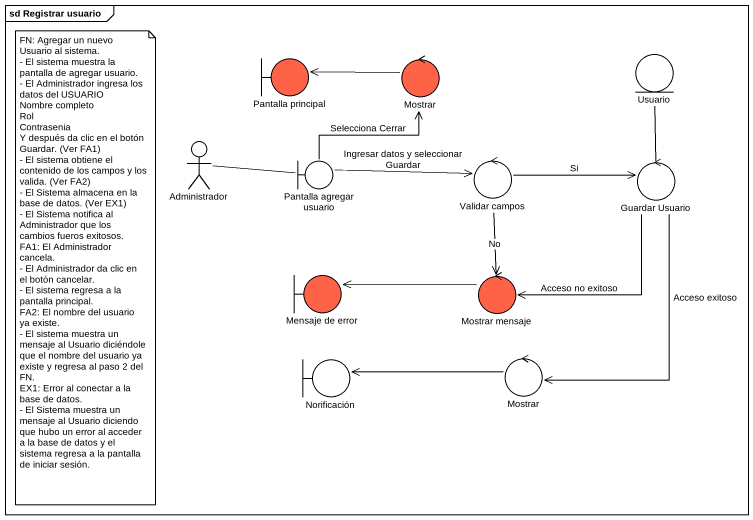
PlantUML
@startuml
mainframe sd Registrar usuario
boundary "Pantalla principal" as Pantalla_principal #FF6347
control Mostrar #FF6347
entity Usuario
actor Administrador
boundary "Pantalla agregar usuario" as Pantalla_agregar_usuario
control "Validar campos" as Validar_campos
control "Guardar Usuario" as Guardar_Usuario
boundary "Mensaje de error" as Mensaje_de_error #FF6347
control "Mostrar mensaje" as Mostrar_mensaje #FF6347
boundary Norificación
control "Mostrar" as Mostrar_2
Mostrar -left-> Pantalla_principal
Administrador -right- Pantalla_agregar_usuario
Pantalla_agregar_usuario -up-> Mostrar : Selecciona Cerrar
Pantalla_agregar_usuario -right-> Validar_campos : Ingresar datos y seleccionar Guardar
Validar_campos -right-> Guardar_Usuario : Si
Validar_campos --> Mostrar_mensaje : No
Guardar_Usuario -up- Usuario
Guardar_Usuario --> Mostrar_mensaje : Acceso no exitoso
Guardar_Usuario --> Mostrar_2 : Acceso exitoso
Mostrar_mensaje -left-> Mensaje_de_error
Mostrar_2 -left-> Norificación
note as N1
  FN: Agregar un nuevo Usuario al sistema.
  - El sistema muestra la pantalla de agregar usuario.
  - El Administrador ingresa los datos del USUARIO
  Nombre completo
  Rol
  Contrasenia
  Y después da clic en el botón Guardar. (Ver FA1)
  - El sistema obtiene el contenido de los campos y los valida. (Ver FA2)
  - El Sistema almacena en la base de datos. (Ver EX1)
  - El Sistema notifica al Administrador que los cambios fueros exitosos.
  FA1: El Administrador cancela.
  - El Administrador da clic en el botón cancelar.
  - El sistema regresa a la pantalla principal.
  FA2: El nombre del usuario ya existe.
  - El sistema muestra un mensaje al Usuario diciéndole que el nombre del usuario ya existe y regresa al paso 2 del FN.
  EX1: Error al conectar a la base de datos.
  - El Sistema muestra un mensaje al Usuario diciendo que hubo un error al acceder a la base de datos y el sistema regresa a la pantalla de iniciar sesión.
end note
@enduml
